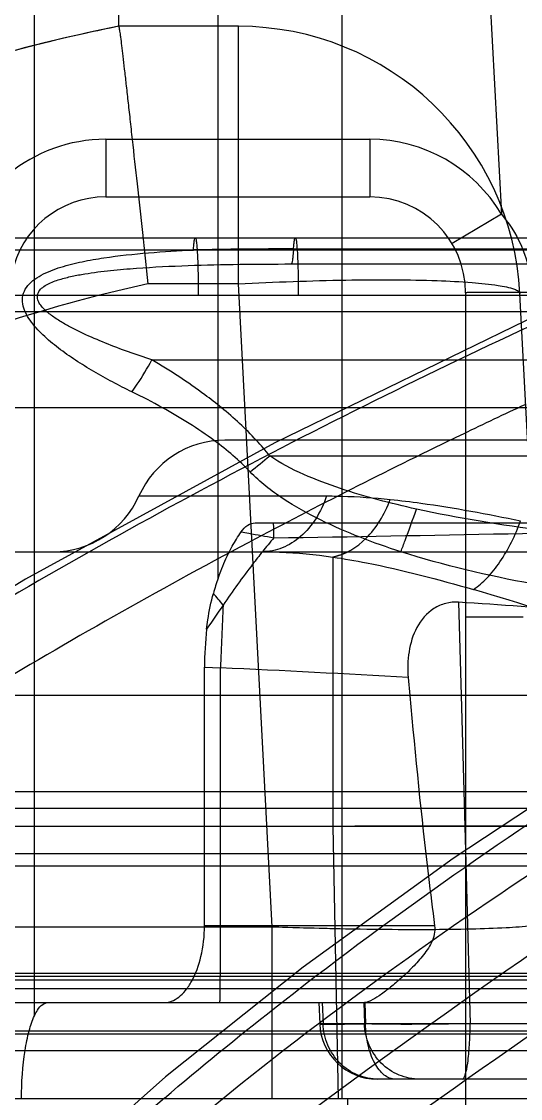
# Model space of a CAD drawing. Header units: millimetres. Extents: x 28656 to 29764, y -21384 to -20601.
# Drawn here: x 29182.76 to 29185.42, y -21149.29 to -21143.56 of the extents above; entities that cross this region are included whole.
import ezdxf

# ---------------------------------------------------------------- set-up
doc = ezdxf.new("R2010")
doc.units = ezdxf.units.MM
doc.header["$LTSCALE"] = 8
doc.layers.add('Cav-cor', color=30, linetype='Continuous')
doc.layers.add('dim', color=3, linetype='Continuous', lineweight=15)

# ---------------------------------------------------------------- blocks, each defined once
blk = doc.blocks.new('20160903.083224')
at = {"layer": 'Cav-cor', "color": 241}
for p, q in [((-40.9067, 11.3886), (-40.9067, 17.6377)), ((-39.7197, 17.6377), (-39.7197, 5.6877)), ((-41.3552, 6.127), (-41.3552, 16.2277)), ((-40.3781, 8.4543), (-40.3781, 16.2277)), ((-38.9406, 11.6889), (-38.8707, 10.3898)), ((-40.2701, 11.3886), (-40.9067, 11.3886)), ((-40.2701, 10.0193), (-40.2701, 11.3886)), ((-40.9759, 10.7877), (-40.9759, 10.4817)), ((-40.9759, 10.7877), (-39.5715, 10.7877)), ((-39.5715, 10.7877), (-39.5715, 10.4817)), ((-40.9759, 10.4817), (-39.5715, 10.4817)), ((-38.8707, 10.3898), (-39.1335, 10.233)), ((-38.8707, 10.3898), (-38.845, 10.3566)), ((-48.6595, 10.2644), (-28.2875, 10.2647)), ((-29.1929, 10.1991), (-48.6694, 10.1991)), ((-39.9768, 10.2047), (-28.297, 10.2047)), ((-39.9895, 10.1247), (-24.9954, 10.1247)), ((-40.2701, 10.0193), (-40.7513, 10.0193)), ((-40.0909, 6.6006), (-40.2701, 10.0193)), ((-39.0615, 9.9717), (-39.0615, 0.005)), ((-38.7158, 9.9738), (-38.7725, 9.9739)), ((-38.5976, 6.6354), (-38.7722, 9.9671)), ((-48.6435, 9.9584), (-28.2715, 9.9587)), ((-40.4835, 9.9584), (-39.9513, 9.9587)), ((-27.7081, 9.8697), (-49.1268, 9.8697)), ((-38.6767, 9.855), (-40.0762, 9.1737)), ((-40.7306, 9.6147), (-25.4681, 9.6147)), ((-28.2181, 9.3597), (-48.6168, 9.3597)), ((-39.0744, 9.2206), (-39.0861, 9.215)), ((-40.0762, 9.1737), (-41.4034, 8.4487)), ((-24.9439, 9.1877), (-40.3423, 9.1877)), ((-40.1037, 9.1047), (-25.9267, 9.1047)), ((-40.799, 8.8912), (-39.8014, 8.8912)), ((-40.1805, 8.7477), (-34.9599, 8.7477)), ((-40.1788, 8.6632), (-40.2178, 8.6426)), ((-57.1862, 8.5947), (-25.7221, 8.5947)), ((-39.7681, 8.5664), (-39.7681, 7.1342)), ((-39.0985, 8.3262), (-39.085, 7.8297)), ((-38.7555, 8.2467), (-39.0615, 8.2467)), ((-40.4503, 6.6057), (-40.4503, 7.9806)), ((-40.4503, 7.9806), (-40.3654, 7.9771)), ((-40.3654, 6.6057), (-40.3654, 7.9771)), ((-39.3669, 7.9253), (-39.3582, 7.8297)), ((-28.2181, 7.8297), (-48.6168, 7.8297)), ((-39.085, 7.8297), (-39.0624, 7.0057)), ((-49.1268, 7.3197), (-27.7081, 7.3197)), ((-48.6435, 7.231), (-28.1914, 7.231)), ((-36.0074, 7.1342), (-45.8296, 7.1342)), ((-39.7681, 7.1342), (-39.74, 5.6877)), ((-48.6694, 6.9903), (-28.1655, 6.9903)), ((-39.0624, 7.0057), (-39.0373, 6.085)), ((-48.6595, 6.925), (-28.1754, 6.925)), ((-46.7526, 6.6006), (-40.0909, 6.6006)), ((-39.2262, 6.6057), (-40.4503, 6.6057)), ((-40.0909, 5.6877), (-40.0909, 6.6006)), ((-45.4031, 6.3374), (-31.4887, 6.3374)), ((-31.3444, 6.3163), (-42.1375, 6.3163)), ((-31.3246, 6.3518), (-42.1178, 6.3518)), ((-45.4322, 6.2721), (-31.4627, 6.2721)), ((-42.2032, 6.1977), (2.2365, 6.1977)), ((-39.8419, 6.1977), (-39.8372, 6.0833)), ((-39.8243, 6.1977), (-39.8197, 6.085)), ((-39.6028, 6.1977), (-39.6, 6.085)), ((-39.5983, 6.1977), (-39.5937, 6.085)), ((-39.8197, 6.085), (-39.8372, 6.0833)), ((-39.6, 6.085), (-39.8197, 6.085)), ((-19.7999, 6.085), (-39.5937, 6.085)), ((-45.1505, 6.0314), (-31.5308, 6.0314)), ((-31.2825, 6.0458), (-42.0757, 6.0458)), ((-45.6824, 5.9427), (-30.6322, 5.9427)), ((-40.6579, 5.8021), (-41.3294, 5.2088)), ((-20.0358, 5.7897), (-39.5315, 5.7897)), ((-60.4322, 5.6877), (18.6189, 5.6877)), ((-39.69, 5.6877), (-39.69, 4.6677))]:
    blk.add_line(p, q, dxfattribs=at)
for points in [[(-41.4034, 8.4487), (-42.6312, 7.698), (-43.7636, 6.9263), (-44.8044, 6.1377)], [(-38.2891, 7.5163), (-39.1278, 6.9626), (-39.9252, 6.3862), (-40.6579, 5.8021)]]:
    blk.add_lwpolyline(points, dxfattribs=at)
for centre, radius, start, end in [((-39.0523, 2.134), 9.4385, 101.33029, 105.50586), ((-40.2701, 9.8886), 1.5, 3, 90), ((-40.9759, 9.9717), 0.816, 90, 168.69), ((-39.5715, 9.9717), 0.816, 30.8204, 90), ((-40.9759, 9.9717), 0.51, 90, 168.69), ((-39.5715, 9.9717), 0.51, 0, 90), ((-40.0017, -12.6774), 22.8822, 89.93773, 91.2714), ((-42.4159, 6.205), 3.6043, 61.0906, 64.0075), ((-24.2113, -21.6468), 34.2594, 115.10431, 115.71147), ((-40.3423, 8.6877), 0.5, 90, 155.9835), ((-24.8473, -20.3409), 32.807, 115.7228, 117.86082), ((-41.2209, 8.2196), 1.4253, 38.3903, 42.7849), ((-41.4391, 10.6363), 2.032, 307.2923, 311.086), ((-41.2557, 9.0947), 0.5, 270, 335.9835), ((-44.5944, 296.6516), 288.0186, 270.897792, 271.393505), ((-37.5482, 6.5091), 3.3286, 139.5572, 141.2034), ((-25.9969, -18.1811), 30.3602, 117.93087, 121.01766), ((-39.2562, 8.0639), 1.1878, 160.8144, 164.8988), ((-41.9843, 7.0154), 2.0843, 38.4232, 40.6549), ((-36.2604, 5.4043), 5.0183, 144.6081, 146.3757), ((77.4334, 3.1911), 117.8959, 177.511132, 177.673398), ((-43.8114, -62.3351), 70.8183, 85.107493, 86.184249), ((-38.6274, 7.9809), 1.8229, 173.6277, 180.0119), ((-43.494, -61.9483), 69.9954, 86.619706, 87.438139), ((-36.5162, -1572.4177), 1579.5552, 89.980835, 90.1179562), ((-36.5386, -1546.4127), 1553.5503, 89.9796873, 90.1191039), ((-21.0753, 9.0213), 18.3109, 186.75282, 187.58073), ((-39.2171, 31.8669), 25.2814, 268.01919, 269.03228), ((-39.5315, 6.0957), 0.306, 182.3205, 270), ((-29.2464, -7.7817), 17.6585, 130.28386, 135.12976)]:
    blk.add_arc(centre, radius, start, end, dxfattribs=at)
for points, knots in [([(-40.9067, 11.3886), (-40.9664, 11.3766), (-42.6257, 11.0276), (-44.57, 10.0355), (-46.2322, 8.8307), (-46.5345, 8.5985)], [0, 0, 0, 0, 0.029478, 0.81927, 1, 1, 1, 1]), ([(-40.9067, 11.3886), (-40.9061, 11.3886), (-40.9058, 11.3853), (-40.9045, 11.3814), (-40.9033, 11.3728), (-40.9015, 11.3617), (-40.8995, 11.3472), (-40.8961, 11.3217), (-40.8912, 11.2821), (-40.8844, 11.2257), (-40.8766, 11.1578), (-40.8676, 11.079), (-40.8576, 10.99), (-40.8467, 10.8916), (-40.8305, 10.7441), (-40.8085, 10.5432), (-40.7805, 10.2873), (-40.7613, 10.1101), (-40.7513, 10.0193)], [0, 0, 0, 0, 0.001301, 0.004913, 0.010868, 0.019156, 0.029763, 0.042663, 0.075229, 0.116565, 0.166304, 0.224006, 0.289163, 0.361206, 0.439506, 0.612122, 0.801094, 1, 1, 1, 1]), ([(-38.845, 10.3566), (-38.8041, 10.3019), (-38.7361, 10.1805), (-38.7143, 10.0421), (-38.7158, 9.9738)], [0, 0, 0, 0, 0.500136, 1, 1, 1, 1]), ([(-40.5094, 10.1991), (-40.5088, 10.2084), (-40.5075, 10.2242), (-40.5053, 10.2458), (-40.5031, 10.2564), (-40.5012, 10.2644), (-40.4995, 10.2644)], [0, 0, 0, 0, 0.419296, 0.731159, 0.925147, 1, 1, 1, 1]), ([(-40.4995, 10.2644), (-40.4988, 10.2644), (-40.4973, 10.262), (-40.4961, 10.2578), (-40.4946, 10.2503), (-40.4925, 10.2352), (-40.4902, 10.2096), (-40.4879, 10.1721), (-40.486, 10.1263), (-40.484, 10.0542), (-40.4835, 9.9975), (-40.4835, 9.9584)], [0, 0, 0, 0, 0.006994, 0.022167, 0.04646, 0.079793, 0.172134, 0.296001, 0.446892, 0.619262, 1, 1, 1, 1]), ([(-39.9768, 10.2047), (-39.9762, 10.2132), (-39.975, 10.2278), (-39.9728, 10.2476), (-39.9707, 10.2574), (-39.9688, 10.2647), (-39.9673, 10.2647)], [0, 0, 0, 0, 0.419493, 0.730752, 0.924478, 1, 1, 1, 1]), ([(-39.9673, 10.2647), (-39.9666, 10.2647), (-39.9651, 10.2623), (-39.9639, 10.2581), (-39.9624, 10.2506), (-39.9603, 10.2354), (-39.958, 10.2099), (-39.9557, 10.1723), (-39.9538, 10.1265), (-39.9518, 10.0544), (-39.9513, 9.9977), (-39.9513, 9.9587)], [0, 0, 0, 0, 0.007, 0.02217, 0.046444, 0.079777, 0.172144, 0.296008, 0.446897, 0.619244, 1, 1, 1, 1]), ([(-40.8363, 9.4447), (-40.871, 9.4617), (-40.9395, 9.4965), (-41.0397, 9.5522), (-41.1361, 9.6116), (-41.2272, 9.6755), (-41.3101, 9.7447), (-41.3695, 9.8092), (-41.4039, 9.8664), (-41.4196, 9.9114), (-41.419, 9.9586), (-41.3991, 10.0026), (-41.3638, 10.0386), (-41.3025, 10.0769), (-41.2139, 10.1105), (-41.1013, 10.1383), (-40.9457, 10.1651), (-40.748, 10.186), (-40.5891, 10.1955), (-40.5094, 10.1991)], [0, 0, 0, 0, 0.064915, 0.129282, 0.192892, 0.255412, 0.316265, 0.374359, 0.401904, 0.428132, 0.453485, 0.479409, 0.507247, 0.537174, 0.600347, 0.665755, 0.732093, 0.865819, 1, 1, 1, 1]), ([(-39.9768, 10.2047), (-39.9776, 10.1933), (-39.9793, 10.1733), (-39.9821, 10.1485), (-39.9849, 10.1333), (-39.9872, 10.1266), (-39.9888, 10.1247), (-39.9895, 10.1247)], [0, 0, 0, 0, 0.420648, 0.730466, 0.922344, 0.973921, 1, 1, 1, 1]), ([(-40.7306, 9.6147), (-40.7724, 9.6284), (-40.8552, 9.6566), (-40.9772, 9.7028), (-41.0761, 9.7452), (-41.1523, 9.7826), (-41.207, 9.8126), (-41.2581, 9.8452), (-41.2969, 9.876), (-41.322, 9.9043), (-41.3366, 9.9272), (-41.3416, 9.954), (-41.3324, 9.9808), (-41.3112, 10.0021), (-41.2742, 10.0243), (-41.2211, 10.0437), (-41.1547, 10.0602), (-41.0642, 10.0769), (-40.9498, 10.0912), (-40.7665, 10.1068), (-40.5374, 10.1176), (-40.2632, 10.1237), (-40.0806, 10.1247), (-39.9895, 10.1247)], [0, 0, 0, 0, 0.062478, 0.12438, 0.185428, 0.215481, 0.245063, 0.273976, 0.301732, 0.31501, 0.327734, 0.33983, 0.352437, 0.366354, 0.381718, 0.413606, 0.446165, 0.478931, 0.544501, 0.609976, 0.740474, 0.870446, 1, 1, 1, 1]), ([(-40.2701, 10.0193), (-40.173, 10.0243), (-39.9825, 10.0326), (-39.7058, 10.0399), (-39.4506, 10.0416), (-39.2267, 10.0377), (-39.0424, 10.0286), (-38.9052, 10.0152), (-38.8214, 9.9991), (-38.7822, 9.9832), (-38.7724, 9.9719), (-38.7722, 9.9671)], [0, 0, 0, 0, 0.192989, 0.378488, 0.549479, 0.69951, 0.822975, 0.91539, 0.973826, 0.990312, 1, 1, 1, 1]), ([(-40.7513, 10.0193), (-41.3188, 9.8949), (-42.4272, 9.5183), (-43.7161, 8.8403), (-44.6962, 8.2145), (-45.6443, 7.5415), (-46.3192, 6.9876), (-46.7526, 6.6006)], [0, 0, 0, 0, 0.249937, 0.499959, 0.625013, 0.750047, 1, 1, 1, 1]), ([(-38.7725, 9.9739), (-38.7916, 9.9739), (-38.8288, 9.9738), (-38.8827, 9.9737), (-38.9321, 9.9735), (-38.9751, 9.9732), (-39.0063, 9.973), (-39.027, 9.9727), (-39.039, 9.9726), (-39.0481, 9.9722), (-39.0555, 9.9725), (-39.0585, 9.9715), (-39.0615, 9.9722), (-39.0615, 9.9717)], [0, 0, 0, 0, 0.197593, 0.386766, 0.559677, 0.710339, 0.833483, 0.883393, 0.924865, 0.957457, 0.980948, 0.995175, 1, 1, 1, 1]), ([(-38.6615, 9.8203), (-39.8492, 9.2718), (-41.5894, 8.3502), (-43.7692, 6.8987), (-45.3213, 5.6932), (-46.7689, 4.3633), (-48.0847, 2.9018), (-49.2432, 1.3128), (-49.9039, 0.1801), (-50.205, -0.4009)], [0, 0, 0, 0, 0.24993, 0.374945, 0.499961, 0.624979, 0.749979, 0.874996, 1, 1, 1, 1]), ([(-40.8363, 9.4447), (-40.8268, 9.4579), (-40.7887, 9.5128), (-40.7543, 9.5702), (-40.7306, 9.6147)], [0, 0, 0, 0, 0.244201, 1, 1, 1, 1]), ([(-40.3593, 9.3599), (-40.3885, 9.3838), (-40.5072, 9.4758), (-40.6336, 9.5577), (-40.7306, 9.6147)], [0, 0, 0, 0, 0.250796, 1, 1, 1, 1]), ([(-39.323, 8.8214), (-39.4594, 8.8516), (-39.6626, 8.904), (-39.923, 9.0016), (-40.0473, 9.065), (-40.1037, 9.1047)], [0, 0, 0, 0, 0.502093, 0.752101, 1, 1, 1, 1]), ([(-39.4057, 8.5947), (-39.5515, 8.6414), (-39.7671, 8.7229), (-40.0342, 8.8708), (-40.1558, 8.9648), (-40.208, 9.0197)], [0, 0, 0, 0, 0.501585, 0.751726, 1, 1, 1, 1]), ([(-39.8014, 8.8912), (-39.8155, 8.8488), (-39.852, 8.7697), (-39.9325, 8.6729), (-40.0317, 8.6097), (-40.1065, 8.5947), (-40.1425, 8.5947)], [0, 0, 0, 0, 0.278984, 0.537424, 0.775291, 1, 1, 1, 1]), ([(-39.8014, 8.8912), (-39.7741, 8.8912), (-39.6607, 8.8895), (-39.5475, 8.8813), (-39.4619, 8.8726)], [0, 0, 0, 0, 0.240854, 1, 1, 1, 1]), ([(-39.7681, 8.5664), (-39.7014, 8.5789), (-39.6039, 8.6407), (-39.513, 8.7592), (-39.4768, 8.8332), (-39.4619, 8.8726)], [0, 0, 0, 0, 0.454082, 0.717845, 1, 1, 1, 1]), ([(-39.4619, 8.8726), (-39.4074, 8.8671), (-39.1751, 8.8388), (-38.9451, 8.795), (-38.7695, 8.7593)], [0, 0, 0, 0, 0.234065, 1, 1, 1, 1]), ([(-39.4057, 8.5947), (-39.398, 8.6148), (-39.3695, 8.69), (-39.3421, 8.7657), (-39.323, 8.8214)], [0, 0, 0, 0, 0.267797, 1, 1, 1, 1]), ([(-36.5819, 8.5947), (-37.0408, 8.5947), (-37.73, 8.6137), (-38.6445, 8.6991), (-39.0988, 8.7719), (-39.323, 8.8214)], [0, 0, 0, 0, 0.499768, 0.749929, 1, 1, 1, 1]), ([(-40.2553, 8.6998), (-40.2457, 8.7136), (-40.2248, 8.737), (-40.1942, 8.7477), (-40.1805, 8.7477)], [0, 0, 0, 0, 0.550661, 1, 1, 1, 1]), ([(-40.0815, 8.6684), (-40.0816, 8.6796), (-40.0817, 8.6953), (-40.0821, 8.7149), (-40.0822, 8.7263), (-40.0826, 8.735), (-40.0824, 8.742), (-40.0833, 8.7449), (-40.0828, 8.7477), (-40.0832, 8.7477)], [0, 0, 0, 0, 0.423339, 0.595758, 0.739134, 0.852199, 0.933792, 0.983175, 1, 1, 1, 1]), ([(-39.0195, 8.3937), (-38.9931, 8.4112), (-38.9415, 8.4567), (-38.8486, 8.5745), (-38.7964, 8.6824), (-38.7695, 8.7593)], [0, 0, 0, 0, 0.2115, 0.455162, 1, 1, 1, 1]), ([(-40.3176, 8.5958), (-40.3128, 8.6051), (-40.2938, 8.6408), (-40.2724, 8.6753), (-40.2553, 8.6998)], [0, 0, 0, 0, 0.259397, 1, 1, 1, 1]), ([(-40.2553, 8.6998), (-40.2417, 8.6977), (-40.1837, 8.6878), (-40.1258, 8.677), (-40.0815, 8.6684)], [0, 0, 0, 0, 0.233091, 1, 1, 1, 1]), ([(-40.3781, 8.4543), (-40.3737, 8.4668), (-40.356, 8.515), (-40.335, 8.562), (-40.3176, 8.5958)], [0, 0, 0, 0, 0.259771, 1, 1, 1, 1]), ([(-40.1425, 8.5947), (-40.16, 8.5728), (-40.2325, 8.4803), (-40.3011, 8.3848), (-40.3513, 8.3107)], [0, 0, 0, 0, 0.238446, 1, 1, 1, 1]), ([(-40.1425, 8.5947), (-40.1119, 8.5947), (-39.9866, 8.5921), (-39.8617, 8.5796), (-39.7681, 8.5664)], [0, 0, 0, 0, 0.244704, 1, 1, 1, 1]), ([(-39.6898, 8.5934), (-39.6962, 8.5902), (-39.7212, 8.5785), (-39.7479, 8.5702), (-39.7681, 8.5664)], [0, 0, 0, 0, 0.257308, 1, 1, 1, 1]), ([(-36.5609, 8.2547), (-37.0398, 8.2547), (-37.7595, 8.2839), (-38.7094, 8.4125), (-39.1774, 8.5222), (-39.4057, 8.5947)], [0, 0, 0, 0, 0.499883, 0.749973, 1, 1, 1, 1]), ([(-39.7681, 8.5664), (-39.7077, 8.5577), (-39.4551, 8.5143), (-39.2072, 8.4473), (-39.0195, 8.3937)], [0, 0, 0, 0, 0.237897, 1, 1, 1, 1]), ([(-40.439, 8.1833), (-40.4372, 8.1997), (-40.4287, 8.2637), (-40.4155, 8.3271), (-40.403, 8.3734)], [0, 0, 0, 0, 0.256994, 1, 1, 1, 1]), ([(-35.9878, 7.1374), (-36.4851, 7.3875), (-37.2379, 7.7426), (-38.2548, 8.1497), (-38.7659, 8.3214), (-39.0195, 8.3937)], [0, 0, 0, 0, 0.50825, 0.75925, 1, 1, 1, 1]), ([(-39.0985, 8.3262), (-39.1214, 8.3277), (-39.1681, 8.3234), (-39.2526, 8.2861), (-39.3293, 8.1954), (-39.3685, 8.063), (-39.371, 7.9709), (-39.3669, 7.9253)], [0, 0, 0, 0, 0.126298, 0.252479, 0.499425, 0.748168, 1, 1, 1, 1]), ([(-40.664, 5.6891), (-40.4721, 5.8522), (-39.6987, 6.4834), (-38.8798, 7.0576), (-38.2522, 7.4612)], [0, 0, 0, 0, 0.252352, 1, 1, 1, 1]), ([(-42.1619, -0.6575), (-41.987, -0.2425), (-41.5949, 0.5658), (-40.9072, 1.7168), (-40.135, 2.7994), (-39.2975, 3.8188), (-38.4062, 4.7796), (-37.1692, 5.9937), (-36.1882, 6.8439), (-35.5155, 7.3834)], [0, 0, 0, 0, 0.128237, 0.25536, 0.381424, 0.506536, 0.630826, 0.754455, 1, 1, 1, 1]), ([(-42.6164, 3.3493), (-41.8384, 4.0893), (-40.1782, 5.4587), (-38.4104, 6.6775), (-37.5158, 7.2691)], [0, 0, 0, 0, 0.500283, 1, 1, 1, 1]), ([(-44.7409, 0.0918), (-44.5499, 0.4605), (-44.1584, 1.1921), (-43.5133, 2.2538), (-42.7917, 3.2575), (-41.7313, 4.4917), (-40.2403, 5.8439), (-38.9273, 6.7566), (-38.2589, 7.1797)], [0, 0, 0, 0, 0.127943, 0.255547, 0.382441, 0.508318, 0.756302, 1, 1, 1, 1]), ([(-41.8087, 3.6432), (-41.1069, 4.261), (-39.6338, 5.4164), (-38.0853, 6.4638), (-37.3016, 6.9717)], [0, 0, 0, 0, 0.500302, 1, 1, 1, 1]), ([(-40.663, 6.1977), (-40.6502, 6.1977), (-40.6228, 6.2033), (-40.5846, 6.226), (-40.5489, 6.2622), (-40.5027, 6.332), (-40.4615, 6.4482), (-40.4503, 6.5507), (-40.4503, 6.6057)], [0, 0, 0, 0, 0.077634, 0.164312, 0.265148, 0.382679, 0.667384, 1, 1, 1, 1]), ([(-40.3688, 6.1977), (-40.3686, 6.1977), (-40.3686, 6.1987), (-40.3683, 6.1999), (-40.3683, 6.2025), (-40.368, 6.2076), (-40.3677, 6.2166), (-40.3674, 6.23), (-40.3671, 6.2471), (-40.3668, 6.2676), (-40.3666, 6.2914), (-40.3662, 6.3289), (-40.3659, 6.3819), (-40.3656, 6.4516), (-40.3654, 6.5272), (-40.3654, 6.5792), (-40.3654, 6.6057)], [0, 0, 0, 0, 0.001282, 0.004937, 0.010976, 0.019382, 0.043209, 0.076243, 0.118244, 0.168731, 0.227163, 0.293, 0.444447, 0.617377, 0.805344, 1, 1, 1, 1]), ([(-40.0909, 6.6006), (-39.9934, 6.5972), (-39.802, 6.5917), (-39.5242, 6.5868), (-39.2684, 6.5857), (-39.0446, 6.5883), (-38.8617, 6.5943), (-38.7377, 6.6027), (-38.6645, 6.6112), (-38.6289, 6.6185), (-38.6081, 6.6237), (-38.5974, 6.6319), (-38.5976, 6.6354)], [0, 0, 0, 0, 0.195128, 0.382771, 0.555539, 0.706635, 0.83022, 0.921721, 0.954436, 0.978162, 0.992962, 1, 1, 1, 1]), ([(-39.2262, 6.6057), (-39.2222, 6.5758), (-39.2336, 6.5285), (-39.2652, 6.4776), (-39.3008, 6.4306), (-39.3493, 6.3782), (-39.4087, 6.3222), (-39.4658, 6.274), (-39.5175, 6.2352), (-39.5569, 6.211), (-39.5837, 6.2003), (-39.595, 6.1977), (-39.5999, 6.1977)], [0, 0, 0, 0, 0.156937, 0.235031, 0.312171, 0.462437, 0.605082, 0.736183, 0.850086, 0.940539, 0.974789, 1, 1, 1, 1]), ([(-41.3552, 6.127), (-41.3503, 6.1376), (-41.3384, 6.1598), (-41.3156, 6.1881), (-41.2917, 6.1977), (-41.2812, 6.1977)], [0, 0, 0, 0, 0.326118, 0.707002, 1, 1, 1, 1]), ([(-41.4237, 5.6877), (-41.4237, 5.773), (-41.4162, 5.8943), (-41.387, 6.0406), (-41.367, 6.1015), (-41.3552, 6.127)], [0, 0, 0, 0, 0.572454, 0.811008, 1, 1, 1, 1]), ([(-39.8372, 6.0833), (-39.8372, 6.083), (-39.8351, 6.0832), (-39.8327, 6.0826), (-39.8271, 6.0826), (-39.8201, 6.0824), (-39.8108, 6.0824), (-39.7946, 6.0824), (-39.7697, 6.0825), (-39.7346, 6.0828), (-39.6928, 6.0834), (-39.6451, 6.0841), (-39.6114, 6.0847), (-39.5937, 6.085)], [0, 0, 0, 0, 0.004471, 0.017309, 0.038582, 0.068209, 0.10606, 0.152003, 0.267402, 0.412453, 0.584848, 0.781874, 1, 1, 1, 1]), ([(-39.5244, 5.7897), (-39.5621, 5.7897), (-39.6385, 5.8051), (-39.7353, 5.8707), (-39.8013, 5.9686), (-39.8184, 6.0462), (-39.8197, 6.085)], [0, 0, 0, 0, 0.246016, 0.494344, 0.745962, 1, 1, 1, 1]), ([(-39.3047, 5.7897), (-39.3423, 5.7897), (-39.4188, 5.8051), (-39.5156, 5.8707), (-39.5815, 5.9686), (-39.5986, 6.0462), (-39.6, 6.085)], [0, 0, 0, 0, 0.246016, 0.494344, 0.745962, 1, 1, 1, 1]), ([(-39.0373, 6.085), (-39.0983, 6.0839), (-39.2155, 6.0822), (-39.3768, 6.0811), (-39.5033, 6.082), (-39.5737, 6.0832), (-39.6, 6.085)], [0, 0, 0, 0, 0.325318, 0.624828, 0.859825, 1, 1, 1, 1]), ([(-39.4341, 5.7897), (-39.4553, 5.7897), (-39.4895, 5.8045), (-39.5232, 5.8396), (-39.5566, 5.8915), (-39.5848, 5.9747), (-39.593, 6.0468), (-39.5937, 6.085)], [0, 0, 0, 0, 0.176244, 0.282175, 0.402647, 0.683721, 1, 1, 1, 1]), ([(-39.0796, 5.7897), (-39.0764, 5.7897), (-39.0687, 5.7977), (-39.0584, 5.8261), (-39.0475, 5.8861), (-39.0396, 5.977), (-39.0375, 6.0471), (-39.0373, 6.085)], [0, 0, 0, 0, 0.032457, 0.093081, 0.307559, 0.624532, 1, 1, 1, 1])]:
    blk.add_open_spline(points, degree=3, knots=knots, dxfattribs=at)
for points in [[(-40.397, 9.1847), (-40.4846, 9.2498), (-40.578, 9.3073), (-40.6735, 9.3601)], [(-40.1748, 9.1877), (-40.232, 9.2494), (-40.2942, 9.3066), (-40.3593, 9.3599)], [(-40.208, 9.0197), (-40.2656, 9.0803), (-40.3298, 9.1348), (-40.397, 9.1847)], [(-39.3582, 7.8297), (-39.329, 7.5088), (-39.2972, 7.1882), (-39.2592, 6.8682)]]:
    blk.add_open_spline(points, degree=3, dxfattribs=at)

msp = doc.modelspace()

# ---------------------------------------------------------------- linework, layer by layer
at = {"layer": 'Cav-cor', "color": 241}
msp.add_line((29143.2801, -21149.2889), (29263.2801, -21149.2889), dxfattribs=at)

# ---------------------------------------------------------------- block references
at = {"layer": 'dim'}
msp.add_blockref('20160903.083224', (29224.1868, -21154.9766), dxfattribs=at)

doc.saveas('drawing.dxf')
